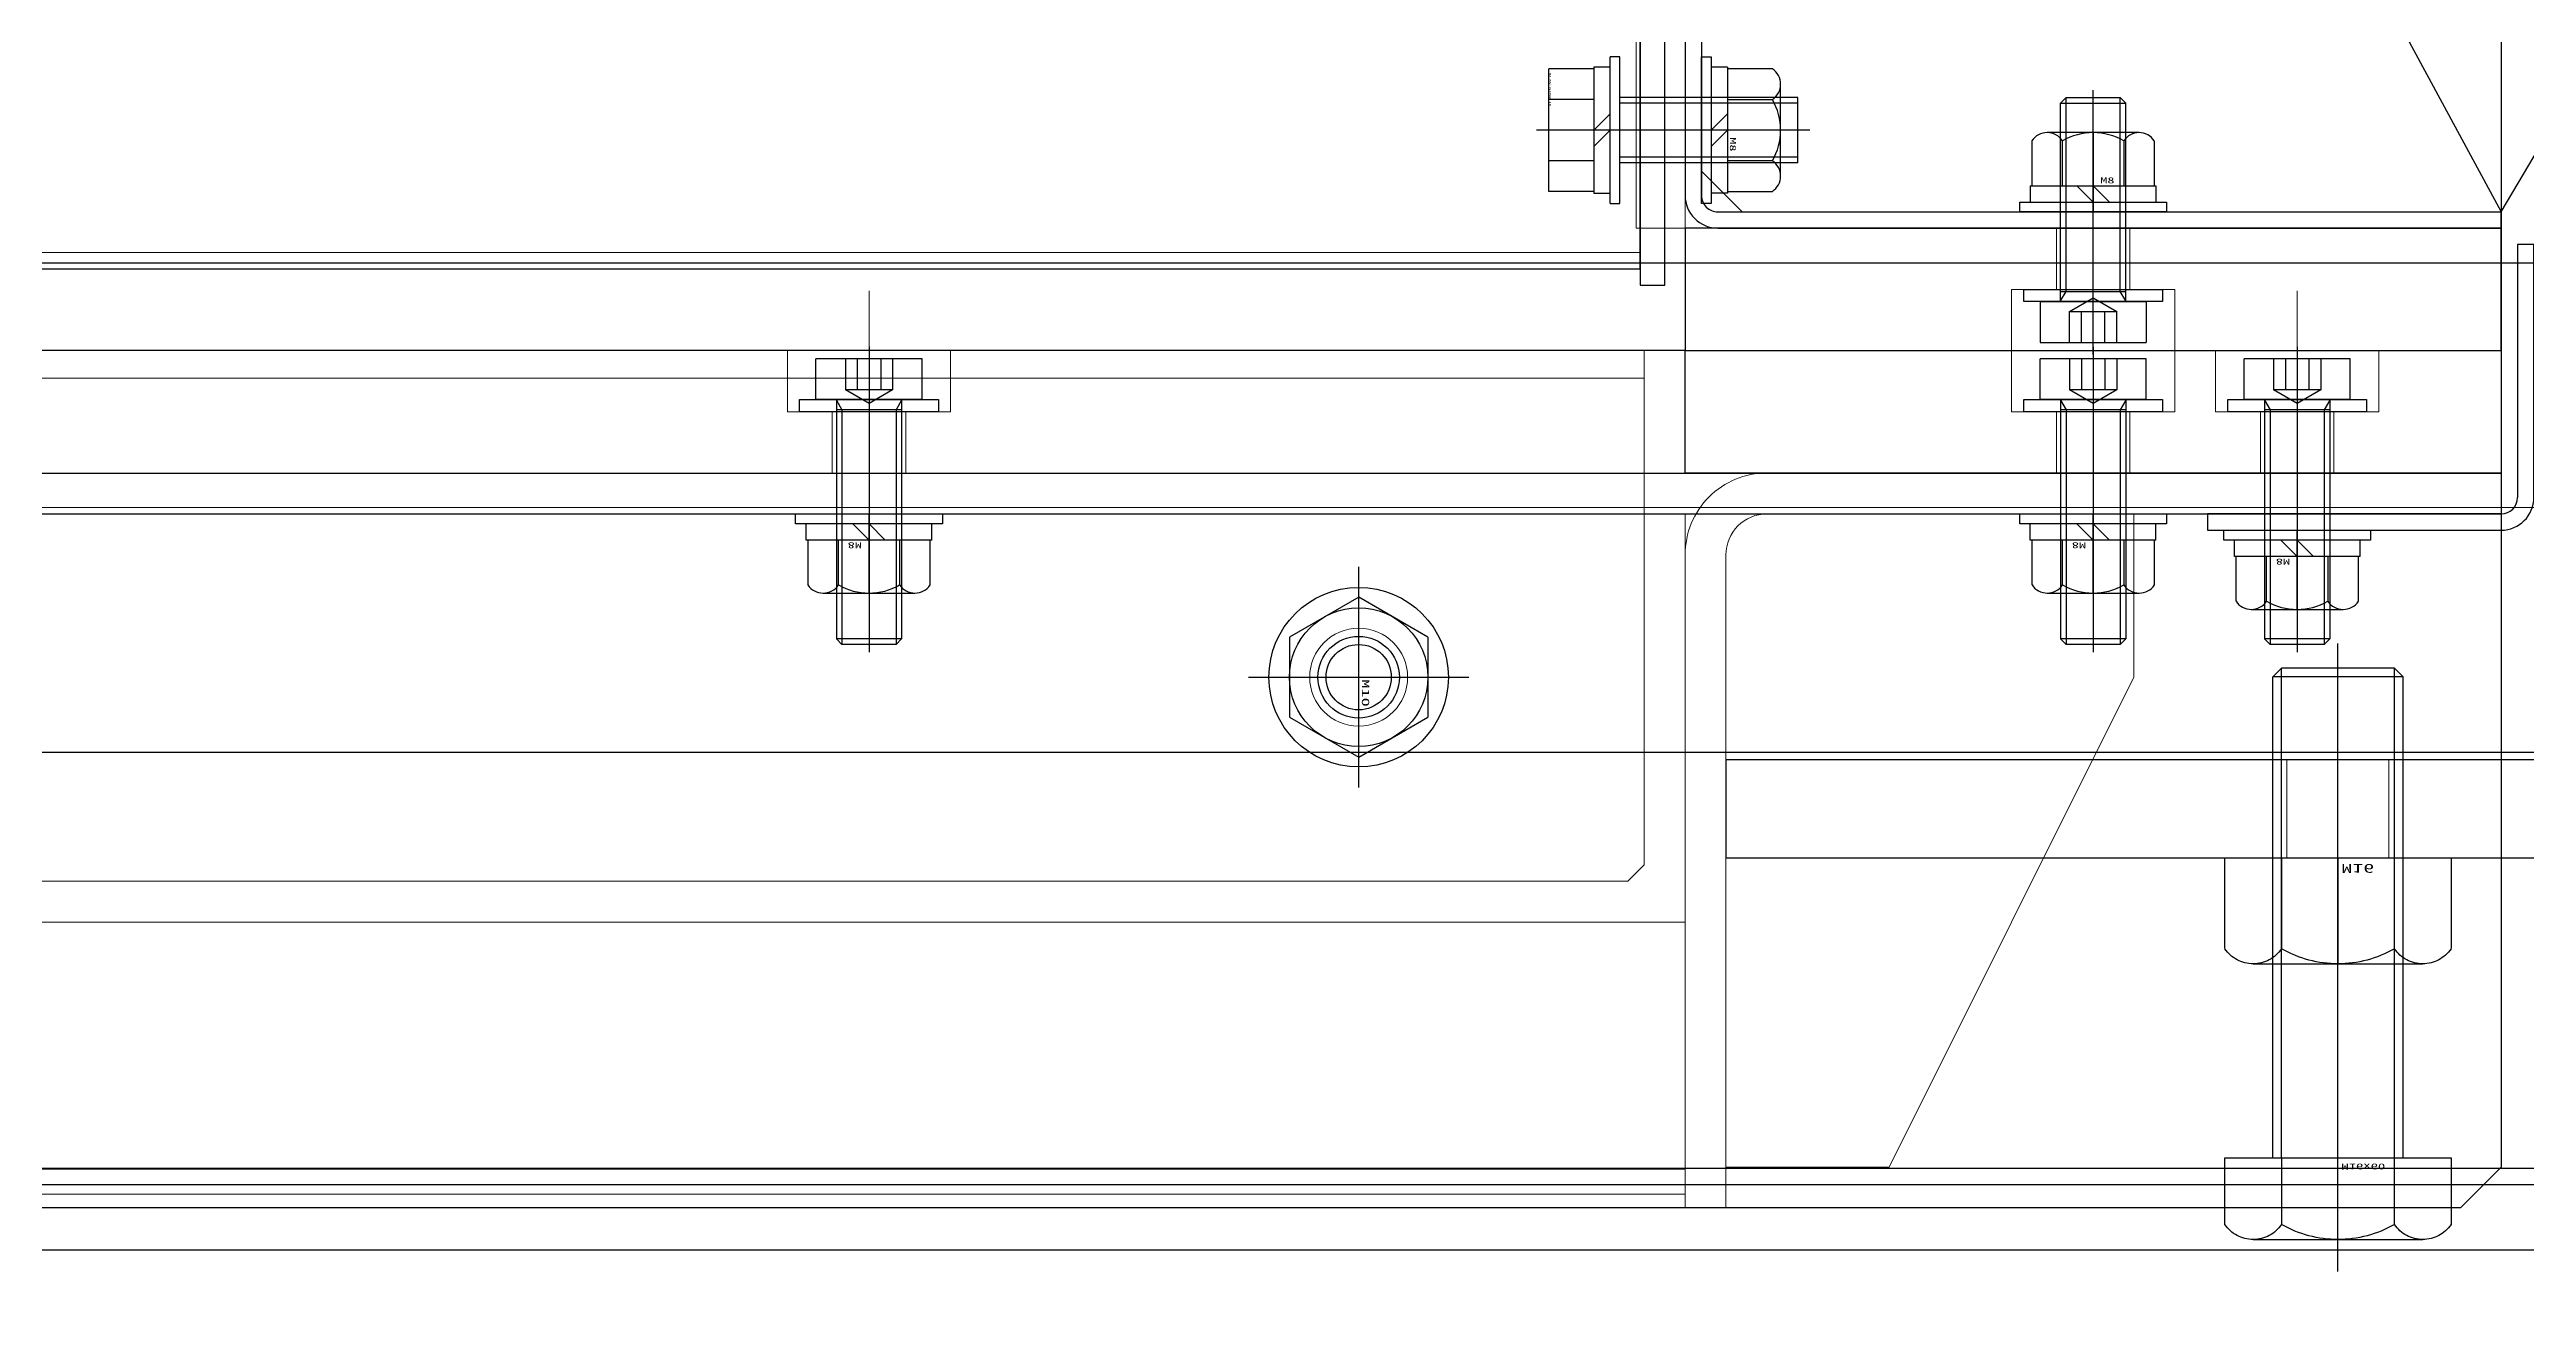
# Model space of a CAD drawing. Units: millimetres at full size. Extents: x -18456 to 18937, y -12290 to 13871.
# Drawn here: x 13640 to 14550, y -5710 to -5250 of the extents above; entities that cross this region are included whole.
import ezdxf
from ezdxf.enums import TextEntityAlignment as Align

# ---------------------------------------------------------------- set-up
doc = ezdxf.new("R2010")
doc.units = ezdxf.units.MM
doc.header["$LTSCALE"] = 100
doc.linetypes.add('CHAIN2', pattern=[12, 9, -1, 1, -1])
doc.linetypes.add('DOUBLE_CHAIN2', pattern=[12.8, 9, -1, 0.6, -0.6, 0.6, -1])
for name, color, linetype in [('0-2_0', 2, 'Continuous'), ('0-3_06_PHANTOM', 2, 'DOUBLE_CHAIN2'), ('0-6_10_DRAFT', 1, 'Continuous')]:
    doc.layers.add(name, color=color, linetype=linetype)
doc.layers.add('0-7_05_CENTER', color=2, linetype='CHAIN2', lineweight=18)
doc.layers.add('0-8_04_HIDDEN', color=7, linetype='Continuous', lineweight=18)
doc.styles.add('ＭＳ ゴシック', font='')
doc.styles.get('ＭＳ ゴシック').set_extended_font_data('MS Gothic')

# ---------------------------------------------------------------- blocks, each defined once
blk = doc.blocks.new('A$C10D23A00_1_1')
at = {"layer": '0-2_0', "color": 134}
blk.add_lwpolyline([(-959, 30), (959, 30), (960, 29), (960, -29), (959, -30), (-959, -30), (-960, -29), (-960, 29)], close=True, dxfattribs=at)
at = {"layer": '0-7_05_CENTER'}
blk.add_line((1081.54, 0), (-1081.54, 0), dxfattribs=at)
blk = doc.blocks.new('A$C5DB905E3_1')
at = {"layer": '0-2_0'}
blk.add_blockref('A$C10D23A00_1_1', (-1050, 42.9), dxfattribs=at)
blk = doc.blocks.new('A$C07C31A19_1_1')
at = {"layer": '0-3_06_PHANTOM', "color": 7}
blk.add_line((-1000, 152), (1000, 152), dxfattribs=at)
blk.add_lwpolyline([(-1000, 160), (1000, 160), (1000, 60), (-1000, 60)], close=True, dxfattribs=at)
blk = doc.blocks.new('A$C7E805CF0_1_1')
at = {"layer": '0-8_04_HIDDEN'}
for p, q in [((10, -993), (10, 993)), ((12, 993), (12, -993))]:
    blk.add_line(p, q, dxfattribs=at)
blk = doc.blocks.new('A$C2C0A2A06_1')
at = {"layer": '0-2_0', "color": 134}
blk.add_lwpolyline([(0, -50), (0, 50), (-15, 50), (-15, -50)], close=True, dxfattribs=at)
at = {"layer": '0-7_05_CENTER'}
blk.add_line((-22.32, 0), (6.98, 0), dxfattribs=at)
at = {"layer": '0-8_04_HIDDEN'}
for p, q in [((-7.5, 4.5), (0, 4.5)), ((-7.5, -4.5), (0, -4.5)), ((-15, -10), (-7.5, -10))]:
    blk.add_line(p, q, dxfattribs=at)
blk.add_lwpolyline([(-7.5, -10), (-7.5, 10), (-15, 10)], dxfattribs=at)
blk = doc.blocks.new('A$C751B273A_1_1')
at = {"layer": '0-2_0', "color": 134}
blk.add_lwpolyline([(-79, -844.5), (-79, 844.5), (-179, 844.5), (-179, -844.5)], close=True, dxfattribs=at)
blk.add_lwpolyline([(-55, -844.5), (-181, -844.5), (-181, -847.5), (-55, -847.5)], dxfattribs=at)
at = {"layer": '0-8_04_HIDDEN'}
blk.add_line((-177, -844.5), (-177, 844.5), dxfattribs=at)
blk = doc.blocks.new('A$C50AA2148_1')
at = {"layer": '0-2_0', "rotation": 90}
blk.add_blockref('A$C751B273A_1_1', (-870, 56), dxfattribs=at)
blk = doc.blocks.new('CBS8-20b_1')
at = {"layer": '0-2_0'}
for p, q in [((0, 6.5), (-5, 6.5)), ((-5, 6.5), (-5, -6.5)), ((0, 6.5), (0, -6.5)), ((0, 4), (24.32, 4)), ((0.08, 4), (1.25, 3.32)), ((1.25, 4), (1.25, -4)), ((1.25, 3.32), (25, 3.32)), ((24.32, 4), (24.32, -4)), ((24.32, 4), (25, 3.32)), ((25, 3.32), (25, -3.32)), ((-5, 2.89), (-1.2, 2.89)), ((-5, 1.44), (-1.2, 1.44)), ((-1.2, 2.89), (-1.2, -2.89)), ((-1.2, 2.89), (0.47, 0)), ((0.47, 0), (-1.2, -2.89)), ((-5, -1.44), (-1.2, -1.44)), ((-5, -2.89), (-1.2, -2.89)), ((-0.37, -1.44), (-0.37, -1.44)), ((0.05, -0.72), (0.05, -0.72)), ((0, -4), (24.32, -4)), ((0.08, -4), (1.25, -3.32)), ((1.25, -3.32), (25, -3.32)), ((24.32, -4), (25, -3.32)), ((0, -6.5), (-5, -6.5))]:
    blk.add_line(p, q, dxfattribs=at)
at = {"layer": '0-2_0', "linetype": 'CHAIN2'}
blk.add_line((-6.47, 0), (25.92, 0), dxfattribs=at)
blk = doc.blocks.new('A$C2B9527C7_1')
at = {"layer": '0-2_0'}
blk.add_lwpolyline([(0, -8.5), (0, 8.5), (1.5, 8.5), (1.5, -8.5)], close=True, dxfattribs=at)
blk = doc.blocks.new('A$C2D9B734A_1')
at = {"layer": '0-2_0'}
for name in ['CBS8-20b_1', 'A$C2B9527C7_1']:
    blk.add_blockref(name, (-1.5, 0), dxfattribs=at)
blk = doc.blocks.new('M8Nza_1_1')
at = {"layer": '0-2_0'}
for p, q in [((5.62, 9.7), (-5.63, 9.7)), ((-7.5, 8.69), (-7.5, 3.2)), ((-3.75, 3.2), (-3.75, 8.69)), ((3.75, 8.69), (3.75, 3.2)), ((7.5, 3.2), (7.5, 8.69)), ((-7.7, 3.2), (7.7, 3.2)), ((-7.7, 3.2), (-7.7, 1.2)), ((0, 1.2), (-2, 3.2)), ((0, 3.2), (2, 1.2)), ((7.7, 3.2), (7.7, 1.2))]:
    blk.add_line(p, q, dxfattribs=at)
at = {"layer": '0-2_0', "linetype": 'CHAIN2'}
blk.add_line((0, 9.7), (0, 0), dxfattribs=at)
at = {"layer": '0-2_0'}
blk.add_lwpolyline([(-9, 1.2), (9, 1.2), (9, 0), (-9, 0)], close=True, dxfattribs=at)
for centre, radius, start, end in [((-5.63, 7.45), 2.25, 33.626, 146.374), ((0, 2.2), 7.5, 60, 120), ((5.62, 7.45), 2.25, 33.626, 146.374)]:
    blk.add_arc(centre, radius, start, end, dxfattribs=at)
at = {"layer": '0-6_10_DRAFT', "style": 'ＭＳ ゴシック', "width": 1.75}
blk.add_text('M8', height=0.733, dxfattribs=at).set_placement((0.87, 3.27), align=Align.BOTTOM_LEFT)
blk = doc.blocks.new('A$C46CB4146_1_1')
at = {"layer": '0-2_0', "color": 134, "linetype": 'CHAIN2'}
blk.add_line((0, -23.3), (0, 10.2), dxfattribs=at)
at = {"layer": '0-2_0', "color": 134}
for p, q in [((-7.51, 8.7), (7.51, 8.7)), ((-7.51, 3.2), (-7.51, 8.7)), ((-3.75, 3.2), (-3.75, 8.7)), ((3.75, 3.2), (3.75, 8.7)), ((7.51, 3.2), (7.51, 8.7)), ((-7.7, 3.2), (-7.7, 1.2)), ((7.7, 3.2), (-7.7, 3.2)), ((0, 1.2), (-2, 3.2)), ((0, 3.2), (2, 1.2)), ((7.7, 1.2), (7.7, 3.2)), ((-9, 1.2), (9, 1.2)), ((-9, 1.2), (-9, 0)), ((-9, 0), (9, 0)), ((-4, -21.8), (-4, 0)), ((-3.32, -21.8), (-3.32, 0)), ((3.32, -21.8), (3.32, 0)), ((4, -21.8), (4, 0)), ((9, 0), (9, 1.2)), ((-4, -21.8), (4, -21.8))]:
    blk.add_line(p, q, dxfattribs=at)
at = {"layer": '0-6_10_DRAFT', "style": 'ＭＳ ゴシック', "width": 1.8}
blk.add_text('BT-M8x25L,SW,PW', height=0.2199, dxfattribs=at).set_placement((2.97, 8.36), align=Align.BOTTOM_LEFT)
blk = doc.blocks.new('A$C50D93131_1_1')
at = {"layer": '0-2_0', "color": 134}
for p, q in [((-48, 108), (-43, 113)), ((-10, 115), (-46, 115)), ((-10, 113), (-46, 113)), ((-10, 113), (-10, 115)), ((-10, 113), (50, 2)), ((82, 113), (-10, 113)), ((82, 113), (92, 103)), ((-50, 111), (-50, 4)), ((-48, 111), (-48, 4)), ((92, 103), (92, 73)), ((50, 2), (92, 73)), ((-48, 7), (-43, 2)), ((-46, 2), (50, 2))]:
    blk.add_line(p, q, dxfattribs=at)
blk.add_lwpolyline([(-46, 0), (50, 0), (50, 2)], dxfattribs=at)
blk.add_circle((75, 93), 6, dxfattribs=at)
for centre, radius, start, end in [((-46, 111), 4, 90, 180), ((-46, 111), 2, 90, 180), ((-46, 4), 4, 180, 270), ((-46, 4), 2, 180, 270)]:
    blk.add_arc(centre, radius, start, end, dxfattribs=at)
at = {"layer": '0-6_10_DRAFT'}
blk.add_line((-48, 55), (-50, 55), dxfattribs=at)
at = {"layer": '0-7_05_CENTER'}
for p, q in [((-30, 118.91), (-30, 109.09)), ((75, 83.66), (75, 102.34)), ((-42.39, 98), (-55.61, 98)), ((84.34, 93), (65.66, 93)), ((-42.39, 65), (-55.61, 65)), ((-42.39, 12), (-55.61, 12)), ((0, -5.61), (0, 7.61))]:
    blk.add_line(p, q, dxfattribs=at)
blk = doc.blocks.new('A$C76D83096_1_1')
at = {"layer": '0-7_05_CENTER'}
blk.add_line((-5.74, -43), (11.74, -43), dxfattribs=at)
at = {"layer": '0-8_04_HIDDEN'}
blk.add_lwpolyline([(0, -55), (6, -55), (6, 55), (0, 55)], close=True, dxfattribs=at)
blk = doc.blocks.new('A$C081D2C41')
at = {"layer": '0-8_04_HIDDEN'}
for name, p, rotation in [('A$C50AA2148_1', (-7, -870), 270), ('A$C50D93131_1_1', (-125, -900), 270), ('M8Nza_1_1', (-113, -852), 180), ('M8Nza_1_1', (-123, -900), 270)]:
    blk.add_blockref(name, p, dxfattribs=dict(at, rotation=rotation))
at = {"layer": '0-8_04_HIDDEN', "xscale": -1, "rotation": 270}
blk.add_blockref('A$C76D83096_1_1', (-70, -850), dxfattribs=at)
at = {"layer": '0-8_04_HIDDEN'}
for name, p in [('A$C46CB4146_1_1', (-113, -842)), ('A$C2C0A2A06_1', (-125, -900)), ('A$C2D9B734A_1', (-132.5, -900))]:
    blk.add_blockref(name, p, dxfattribs=at)
blk = doc.blocks.new('M16Nu_1_1')
at = {"layer": '0-3_06_PHANTOM', "color": 7}
for p, q in [((-10.39, 13), (10.39, 13)), ((-13.85, 11.14), (-13.85, 0)), ((-6.92, 0), (-6.92, 11.14)), ((6.93, 11.14), (6.93, 0)), ((13.85, 0), (13.85, 11.14)), ((-13.85, 0), (13.85, 0))]:
    blk.add_line(p, q, dxfattribs=at)
at = {"layer": '0-3_06_PHANTOM', "color": 7, "linetype": 'CHAIN2'}
blk.add_line((0, 0), (0, 13), dxfattribs=at)
at = {"layer": '0-3_06_PHANTOM', "color": 7}
for centre, radius, start, end in [((-10.39, 8.84), 4.16, 33.626, 146.374), ((0, -0.85), 13.85, 60, 120), ((10.39, 8.84), 4.16, 33.626, 146.374)]:
    blk.add_arc(centre, radius, start, end, dxfattribs=at)
at = {"layer": '0-6_10_DRAFT', "style": 'ＭＳ ゴシック', "width": 1.8}
blk.add_text('M16', height=1.1, dxfattribs=at).set_placement((0.41, 0.45), align=Align.BOTTOM_LEFT)
blk = doc.blocks.new('A$C7FD24E4C_1')
at = {"layer": '0-3_06_PHANTOM', "color": 7, "linetype": 'CHAIN2'}
blk.add_line((0, 13.91), (0, -63), dxfattribs=at)
at = {"layer": '0-3_06_PHANTOM', "color": 7}
for p, q in [((-10.39, 10), (10.39, 10)), ((-13.85, 8.14), (-13.85, 0)), ((-6.92, 0), (-6.92, 8.14)), ((6.93, 8.14), (6.93, 0)), ((13.85, 0), (13.85, 8.14)), ((-13.85, 0), (13.85, 0)), ((-8, 0), (-8, -58.92)), ((-6.92, 0), (-6.92, -60)), ((6.92, 0), (6.92, -60)), ((8, 0), (8, -58.92))]:
    blk.add_line(p, q, dxfattribs=at)
for points in [[(8, -58.92), (-8, -58.92), (-6.92, -60)], [(8, -58.92), (6.92, -60), (-6.92, -60)]]:
    blk.add_lwpolyline(points, dxfattribs=at)
for centre, radius, start, end in [((-10.39, 5.84), 4.16, 33.626, 146.374), ((0, -3.85), 13.85, 60, 120), ((10.39, 5.84), 4.16, 33.626, 146.374)]:
    blk.add_arc(centre, radius, start, end, dxfattribs=at)
at = {"layer": '0-6_10_DRAFT', "style": 'ＭＳ ゴシック', "width": 1.8}
blk.add_text('M16x60', height=0.733, dxfattribs=at).set_placement((0.41, 0.48), align=Align.BOTTOM_LEFT)
blk = doc.blocks.new('A$C2340465D_1')
at = {"layer": '0-2_0', "color": 134}
blk.add_lwpolyline([(0, -35), (-12, -35), (-12, 185), (0, 185)], close=True, dxfattribs=at)
at = {"layer": '0-6_10_DRAFT'}
blk.add_line((-12, 0), (0, 0), dxfattribs=at)
at = {"layer": '0-7_05_CENTER'}
for p, q in [((5.07, 110), (-16.12, 110)), ((-19.54, 5), (7.54, 5)), ((-19.54, -5), (7.54, -5))]:
    blk.add_line(p, q, dxfattribs=at)
at = {"layer": '0-8_04_HIDDEN'}
for p, q in [((0, 118), (-12, 118)), ((-12, 116.25), (0, 116.25)), ((0, 103.75), (-12, 103.75)), ((-12, 102), (0, 102))]:
    blk.add_line(p, q, dxfattribs=at)
blk = doc.blocks.new('M10Nza_1_1')
at = {"layer": '0-8_04_HIDDEN'}
for p, q in [((-9.8, 4), (-9.8, 10.69)), ((-7.35, 12), (7.35, 12)), ((-4.9, 4), (-4.9, 10.69)), ((4.9, 10.69), (4.9, 4)), ((9.8, 10.69), (9.8, 4)), ((-9.8, 4), (9.8, 4)), ((-9.2, 1.5), (-9.2, 4)), ((0, 1.5), (-2.5, 4)), ((0, 4), (2.5, 1.5)), ((9.2, 4), (9.2, 1.5))]:
    blk.add_line(p, q, dxfattribs=at)
at = {"layer": '0-8_04_HIDDEN', "linetype": 'CHAIN2'}
blk.add_line((0, 12), (0, 0), dxfattribs=at)
at = {"layer": '0-8_04_HIDDEN'}
blk.add_lwpolyline([(-11, 1.5), (11, 1.5), (11, 0), (-11, 0)], close=True, dxfattribs=at)
for centre, radius, start, end in [((-7.35, 9.06), 2.94, 33.626, 146.374), ((0, 2.2), 9.8, 60, 120), ((7.35, 9.06), 2.94, 33.626, 146.374)]:
    blk.add_arc(centre, radius, start, end, dxfattribs=at)
at = {"layer": '0-6_10_DRAFT', "style": 'ＭＳ ゴシック', "width": 1.8}
blk.add_text('M10', height=0.916, dxfattribs=at).set_placement((0.26, 4.12), align=Align.BOTTOM_LEFT)
blk = doc.blocks.new('A$C3D81658F_1_1')
at = {"layer": '0-8_04_HIDDEN', "linetype": 'CHAIN2'}
blk.add_line((0, -39), (0, 14), dxfattribs=at)
at = {"layer": '0-8_04_HIDDEN'}
for p, q in [((-9.81, 11), (9.81, 11)), ((-9.81, 4), (-9.81, 11)), ((-4.91, 4), (-4.91, 11)), ((4.91, 4), (4.91, 11)), ((9.81, 4), (9.81, 11)), ((9.81, 4), (-9.81, 4)), ((-9.25, 4), (-9.25, 1.5)), ((0, 1.5), (-2.5, 4)), ((0, 4), (2.5, 1.5)), ((9.25, 1.5), (9.25, 4)), ((-11, 1.5), (11, 1.5)), ((-11, 1.5), (-11, 0)), ((-11, 0), (11, 0)), ((-5, -36), (-5, 0)), ((5, -36), (5, 0)), ((11, 0), (11, 1.5)), ((-5, -4), (5, -4)), ((-4.19, -36), (-4.19, -4)), ((4.19, -36), (4.19, -4)), ((-5, -36), (5, -36))]:
    blk.add_line(p, q, dxfattribs=at)
at = {"layer": '0-6_10_DRAFT', "style": 'ＭＳ ゴシック', "width": 1.8}
blk.add_text('BT-M10x40L,SW,PW', height=0.2199, dxfattribs=at).set_placement((5.14, 10.66), align=Align.BOTTOM_LEFT)
blk = doc.blocks.new('A$C61B6777E_1')
at = {"layer": '0-2_0'}
blk.add_blockref('A$C2340465D_1', (-22.88, 0), dxfattribs=at)
for name, p, rotation in [('A$C7FD24E4C_1', (13.89, 110), 270), ('M16Nu_1_1', (-22.88, 110), 270), ('A$C3D81658F_1_1', (-14.88, 0), 270), ('M10Nza_1_1', (-34.88, 0), 90)]:
    blk.add_blockref(name, p, dxfattribs=dict(at, rotation=rotation))
blk = doc.blocks.new('A$C6B7477B3_1')
at = {"layer": '0-2_0', "color": 134}
blk.add_line((0, -25), (0, 11), dxfattribs=at)
for points in [[(0, 11), (-2, 11), (-2, -25)], [(2, -29), (33, -29), (33, -27), (2, -27)]]:
    blk.add_lwpolyline(points, dxfattribs=at)
for radius in [4, 2]:
    blk.add_arc((2, -25), radius, 180, 270, dxfattribs=at)
at = {"layer": '0-7_05_CENTER'}
blk.add_line((5.99, 0), (-7.97, 0), dxfattribs=at)
blk = doc.blocks.new('CBSST8-30a_1')
at = {"layer": '0-2_0'}
for p, q in [((0, 6.5), (-5, 6.5)), ((-5, 6.5), (-5, -6.5)), ((0, 6.5), (0, -6.5)), ((0, 4), (29.32, 4)), ((0.08, 4), (1.25, 3.32)), ((1.25, 4), (1.25, -4)), ((1.25, 3.32), (30, 3.32)), ((29.32, 4), (29.32, -4)), ((29.32, 4), (30, 3.32)), ((30, 3.32), (30, -3.32)), ((-5, 2.89), (-1.2, 2.89)), ((-5, 1.44), (-1.2, 1.44)), ((-1.2, 2.89), (-1.2, -2.89)), ((-1.2, 2.89), (0.47, 0)), ((0.47, 0), (-1.2, -2.89)), ((-5, -1.44), (-1.2, -1.44)), ((-5, -2.89), (-1.2, -2.89)), ((-0.37, -1.44), (-0.37, -1.44)), ((0.05, -0.72), (0.05, -0.72)), ((0, -4), (29.32, -4)), ((0.08, -4), (1.25, -3.32)), ((1.25, -3.32), (30, -3.32)), ((29.32, -4), (30, -3.32)), ((0, -6.5), (-5, -6.5))]:
    blk.add_line(p, q, dxfattribs=at)
at = {"layer": '0-2_0', "linetype": 'CHAIN2'}
blk.add_line((-6.47, 0), (30.92, 0), dxfattribs=at)
blk = doc.blocks.new('A$C2CD0138C_1')
at = {"layer": '0-2_0'}
for name in ['CBSST8-30a_1', 'A$C2B9527C7_1']:
    blk.add_blockref(name, (-1.5, 0), dxfattribs=at)
blk = doc.blocks.new('10b_2')
at = {"layer": '0-2_0', "color": 134, "linetype": 'CHAIN2'}
for p, q in [((0, -13.51), (0, 13.51)), ((13.51, 0), (-13.51, 0))]:
    blk.add_line(p, q, dxfattribs=at)
at = {"layer": '0-2_0', "color": 134}
for q in [(-9.8, 0), (4.9, 8.49)]:
    blk.add_line((-4.9, 8.49), q, dxfattribs=at)
for points in [[(4.9, -8.49), (9.8, 0), (4.9, 8.49)], [(-9.8, 0), (-4.9, -8.49), (4.9, -8.49)]]:
    blk.add_lwpolyline(points, dxfattribs=at)
for radius in [11, 8.49, 5, 4]:
    blk.add_circle((0, 0), radius, dxfattribs=at)
at = {"layer": '0-6_10_DRAFT', "style": 'ＭＳ ゴシック', "width": 1.8}
blk.add_text('M10', height=0.916, dxfattribs=at).set_placement((0.26, 0.12), align=Align.BOTTOM_LEFT)
blk = doc.blocks.new('A$C07217E9C_1_1')
at = {"layer": '0-2_0', "color": 134}
blk.add_lwpolyline([(-30, 0), (1670, 0), (1670, -15), (-30, -15)], close=True, dxfattribs=at)
at = {"layer": '0-7_05_CENTER'}
blk.add_line((1570, -22.32), (1570, 6.98), dxfattribs=at)
at = {"layer": '0-8_04_HIDDEN'}
for p, q in [((1565.5, -7.5), (1565.5, 0)), ((1574.5, -7.5), (1574.5, 0)), ((1560, -15), (1560, -7.5))]:
    blk.add_line(p, q, dxfattribs=at)
blk.add_lwpolyline([(1560, -7.5), (1580, -7.5), (1580, -15)], dxfattribs=at)
blk = doc.blocks.new('A$C546A67D1_1_1')
at = {"layer": '0-2_0', "color": 134}
blk.add_line((5, -50), (5, 1850), dxfattribs=at)
blk.add_lwpolyline([(0, -50), (0, 1850), (85, 1850), (90, 1845), (90, -45), (85, -50)], close=True, dxfattribs=at)
at = {"layer": '0-7_05_CENTER'}
for p, q in [((-7.1, 1825), (12.19, 1825)), ((-7.1, 1800), (12.19, 1800)), ((25, 1719.34), (25, 1700.66)), ((15.66, 1710), (34.34, 1710)), ((-7.1, 1650), (12.19, 1650))]:
    blk.add_line(p, q, dxfattribs=at)
at = {"layer": '0-8_04_HIDDEN'}
for p, q in [((0, 1760), (0, 1850)), ((0, 1850), (5, 1850)), ((5, 1760), (5, 1850)), ((5, 1805), (25, 1805)), ((85, 1775), (25, 1805)), ((85, 1775), (85, 1755)), ((90, 1755), (10, 1755)), ((90, 1755), (90, 1750)), ((90, 1750), (5, 1750)), ((5, 50), (5, 1750)), ((85.26, 50), (85.26, 1750)), ((88.31, 50), (88.31, 1750))]:
    blk.add_line(p, q, dxfattribs=at)
at = {"layer": '0-8_04_HIDDEN', "color": 3}
blk.add_line((55, 50), (55, 1750), dxfattribs=at)
at = {"layer": '0-8_04_HIDDEN'}
blk.add_circle((25, 1710), 6, dxfattribs=at)
for radius in [10, 5]:
    blk.add_arc((10, 1760), radius, 180, 270, dxfattribs=at)
blk = doc.blocks.new('A$C23901CDF_1_1')
at = {"layer": '0-7_05_CENTER'}
for p, q in [((1627.5, -9.34), (1627.5, 9.34)), ((1636.84, 0), (1618.16, 0))]:
    blk.add_line(p, q, dxfattribs=at)
at = {"layer": '0-8_04_HIDDEN', "color": 3}
blk.add_line((-27.5, 36.61), (1662.5, 36.61), dxfattribs=at)
at = {"layer": '0-8_04_HIDDEN'}
blk.add_lwpolyline([(-27.5, 40), (1662.5, 40), (1662.5, -23), (1660.5, -25), (-25.5, -25), (-27.5, -23)], close=True, dxfattribs=at)
blk.add_circle((1627.5, 0), 6, dxfattribs=at)
blk = doc.blocks.new('A$C6982552A_1_1')
at = {"layer": '0-2_0', "color": 134}
blk.add_lwpolyline([(50, 0), (-50, 0), (-50, -15), (50, -15)], close=True, dxfattribs=at)
at = {"layer": '0-7_05_CENTER'}
for p, q in [((0, -22.32), (0, 6.98)), ((25, -22.32), (25, 6.98))]:
    blk.add_line(p, q, dxfattribs=at)
at = {"layer": '0-8_04_HIDDEN'}
for p, q in [((-4.5, -7.5), (-4.5, 0)), ((4.5, -7.5), (4.5, 0)), ((20.5, -7.5), (20.5, 0)), ((29.5, -7.5), (29.5, 0)), ((10, -15), (10, -7.5)), ((35, -15), (35, -7.5))]:
    blk.add_line(p, q, dxfattribs=at)
for points in [[(10, -7.5), (-10, -7.5), (-10, -15)], [(35, -7.5), (15, -7.5), (15, -15)]]:
    blk.add_lwpolyline(points, dxfattribs=at)
blk = doc.blocks.new('A$C16DC10C5')
at = {"layer": '0-8_04_HIDDEN', "xscale": -1}
for name, p, rotation in [('A$C61B6777E_1', (84.99, 1040), 180), ('A$C6982552A_1_1', (15, 900), 270), ('A$C07217E9C_1_1', (15, -820), 270)]:
    blk.add_blockref(name, p, dxfattribs=dict(at, rotation=rotation))
at = {"layer": '0-8_04_HIDDEN'}
for name, p, rotation in [('A$C6B7477B3_1', (20, 925), 180), ('M8Nza_1_1', (22, 925), 270), ('M8Nza_1_1', (20, 900), 270), ('A$C23901CDF_1_1', (40, -817.5), 90), ('M8Nza_1_1', (20, 750), 270)]:
    blk.add_blockref(name, p, dxfattribs=dict(at, rotation=rotation))
for name, p in [('A$C546A67D1_1_1', (15, -900)), ('A$C2CD0138C_1', (7.5, 925)), ('A$C2CD0138C_1', (7.5, 900)), ('10b_2', (40, 810)), ('A$C2CD0138C_1', (7.5, 750))]:
    blk.add_blockref(name, p, dxfattribs=at)

msp = doc.modelspace()

# ---------------------------------------------------------------- linework, layer by layer
at = {"layer": '0-2_0', "color": 134}
msp.add_line((8711.9, -5660.7), (14669.9, -5660.7), dxfattribs=at)
at = {"layer": '0-3_06_PHANTOM', "color": 5}
msp.add_lwpolyline([(8840.9, -3664.2), (14540.9, -3664.2), (14540.9, -5508), (8840.9, -5508)], close=True, dxfattribs=at)

# ---------------------------------------------------------------- block references
at = {"layer": '0-2_0', "xscale": 3, "yscale": 3}
for name, p in [('A$C07C31A19_1_1', (11690.9, -6146.7)), ('A$C5DB905E3_1', (14840.9, -5546.7))]:
    msp.add_blockref(name, p, dxfattribs=at)
at = {"layer": '0-8_04_HIDDEN', "xscale": 3, "yscale": 3}
for name, p, rotation in [('A$C081D2C41', (11690.9, -4940.3), 90), ('A$C16DC10C5', (11690.9, -5360.3), 270), ('A$C7E805CF0_1_1', (11690.9, -5696.7), 90)]:
    msp.add_blockref(name, p, dxfattribs=dict(at, rotation=rotation))

doc.saveas('drawing.dxf')
